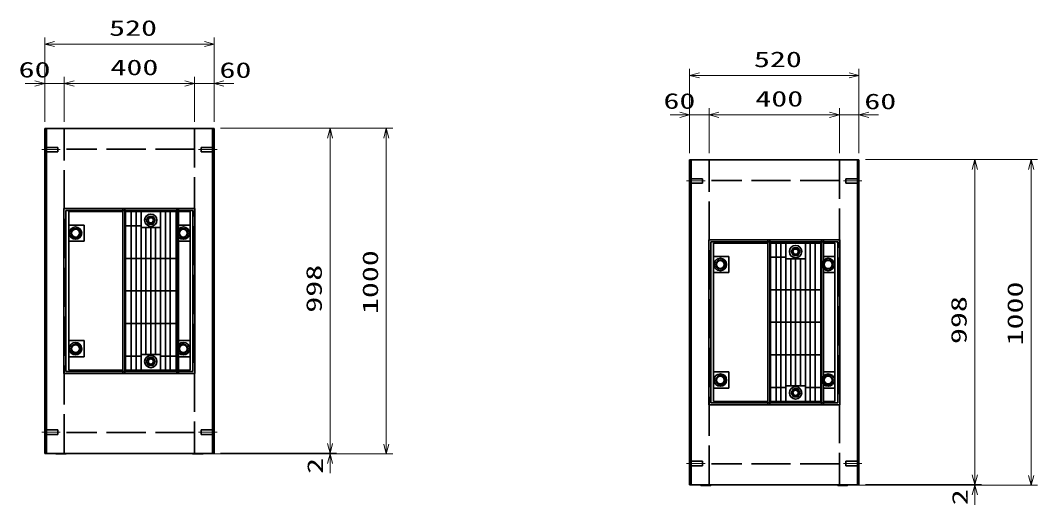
# Model space of a CAD drawing. Units: millimetres on the paper. Extents: x 0 to 841, y 0 to 594.
# Drawn here: x 191 to 347.1, y 288.7 to 363.1 of the extents above; entities that cross this region are included whole.
import ezdxf
from ezdxf.enums import TextEntityAlignment as Align

# ---------------------------------------------------------------- set-up
doc = ezdxf.new("R2010")
doc.units = ezdxf.units.MM
doc.linetypes.add('DASHED', pattern=[7.5, 6, -1.5])
doc.linetypes.add('USER2', pattern=[18.5, 12, -1.5, 3.5, -1.5])
for name, color, linetype, lineweight in [('D-BMK（構造物基準線）', 2, 'USER2', 18), ('D-STR-DIM（寸法）', 7, 'Continuous', 13), ('D-STR（構造物）', 1, 'Continuous', 35)]:
    doc.layers.add(name, color=color, linetype=linetype, lineweight=lineweight)
doc.styles.add('ＭＳ ゴシック', font='')
doc.styles.get('ＭＳ ゴシック').set_extended_font_data('MS Gothic')

# ---------------------------------------------------------------- blocks, each defined once
blk = doc.blocks.new('_Open30')
at = {"color": 7, "linetype": 'Continuous', "lineweight": 13}
for p, q in [((-1, 0.2679), (0, 0)), ((0, 0), (-1, -0.2679)), ((0, 0), (-1, 0))]:
    blk.add_line(p, q, dxfattribs=at)

msp = doc.modelspace()

# ---------------------------------------------------------------- linework, layer by layer
at = {"layer": 'D-BMK（構造物基準線）'}
for p, q in [((194.248, 343.196), (197.097, 343.196)), ((221.172, 343.196), (218.322, 343.196)), ((293.226, 338.381), (296.075, 338.381)), ((320.15, 338.381), (317.3, 338.381)), ((194.248, 299.796), (197.097, 299.796)), ((221.172, 299.796), (218.322, 299.796)), ((293.226, 294.981), (296.075, 294.981)), ((320.15, 294.981), (317.3, 294.981))]:
    msp.add_line(p, q, dxfattribs=at)
at = {"layer": 'D-STR-DIM（寸法）'}
for p, q in [((194.71, 347.446), (194.71, 360.423)), ((196.21, 359.423), (219.21, 359.423)), ((220.71, 354.403), (220.71, 360.423)), ((293.688, 342.631), (293.688, 355.608)), ((295.188, 354.608), (318.188, 354.608)), ((319.688, 349.588), (319.688, 355.608)), ((193.21, 353.373), (191.71, 353.373)), ((194.71, 347.446), (194.71, 354.373)), ((194.71, 353.373), (197.71, 353.373)), ((197.71, 347.446), (197.71, 354.373)), ((197.71, 347.498), (197.71, 354.373)), ((199.21, 353.373), (216.21, 353.373)), ((199.21, 353.373), (200.71, 353.373)), ((216.21, 353.373), (214.71, 353.373)), ((217.71, 347.476), (217.71, 354.373)), ((217.71, 347.476), (217.71, 354.373)), ((217.71, 353.373), (220.71, 353.373)), ((220.71, 347.446), (220.71, 354.373)), ((222.21, 353.373), (223.71, 353.373)), ((292.188, 348.558), (290.688, 348.558)), ((293.688, 342.631), (293.688, 349.558)), ((293.688, 348.558), (296.688, 348.558)), ((296.688, 342.631), (296.688, 349.558)), ((296.688, 342.683), (296.688, 349.558)), ((298.188, 348.558), (315.188, 348.558)), ((298.188, 348.558), (299.688, 348.558)), ((315.188, 348.558), (313.688, 348.558)), ((316.688, 342.661), (316.688, 349.558)), ((316.688, 342.661), (316.688, 349.558)), ((316.688, 348.558), (319.688, 348.558)), ((319.688, 342.631), (319.688, 349.558)), ((321.188, 348.558), (322.688, 348.558)), ((221.71, 346.476), (239.498, 346.476)), ((239.498, 346.476), (248.138, 346.476)), ((238.498, 298.076), (238.498, 344.976)), ((247.138, 297.976), (247.138, 344.976)), ((320.688, 341.661), (338.476, 341.661)), ((338.476, 341.661), (347.116, 341.661)), ((337.476, 293.261), (337.476, 340.161)), ((346.116, 293.161), (346.116, 340.161)), ((238.498, 298.076), (238.498, 299.576)), ((220.46, 296.476), (239.498, 296.476)), ((221.71, 296.576), (239.498, 296.576)), ((221.71, 296.576), (239.498, 296.576)), ((237.061, 296.476), (248.138, 296.476)), ((238.498, 296.576), (238.498, 296.476)), ((238.498, 294.976), (238.498, 293.476)), ((337.476, 293.261), (337.476, 294.761)), ((319.438, 291.661), (338.476, 291.661)), ((320.688, 291.761), (338.476, 291.761)), ((320.688, 291.761), (338.476, 291.761)), ((336.039, 291.661), (347.116, 291.661)), ((337.476, 291.761), (337.476, 291.661)), ((337.476, 290.161), (337.476, 288.661))]:
    msp.add_line(p, q, dxfattribs=at)
at = {"layer": 'D-STR（構造物）'}
for p, q in [((194.71, 346.446), (220.71, 346.446)), ((194.71, 296.546), (194.71, 346.446)), ((194.96, 296.546), (194.96, 346.446)), ((220.46, 346.446), (220.46, 296.546)), ((220.71, 346.446), (220.71, 296.546)), ((293.688, 341.631), (319.688, 341.631)), ((293.688, 291.731), (293.688, 341.631)), ((293.938, 291.731), (293.938, 341.631)), ((319.438, 341.631), (319.438, 291.731)), ((319.688, 341.631), (319.688, 291.731)), ((197.66, 308.821), (197.66, 334.171)), ((197.66, 334.171), (217.76, 334.171)), ((206.71, 308.821), (206.71, 334.171)), ((207.01, 308.821), (207.01, 334.171)), ((214.96, 308.821), (214.96, 334.171)), ((215.26, 334.171), (215.26, 308.821)), ((217.76, 334.171), (217.76, 308.821)), ((197.96, 309.121), (197.96, 333.871)), ((197.96, 333.871), (217.46, 333.871)), ((198.39, 309.321), (198.39, 333.671)), ((198.39, 333.671), (206.71, 333.671)), ((207.11, 333.671), (207.11, 309.321)), ((214.86, 333.671), (207.11, 333.671)), ((207.985, 333.671), (207.985, 309.321)), ((208.735, 309.321), (208.735, 333.671)), ((209.485, 333.671), (209.485, 309.321)), ((210.292, 332.346), (210.638, 332.946)), ((210.638, 332.946), (211.331, 332.946)), ((211.331, 332.946), (211.677, 332.346)), ((212.485, 333.671), (212.485, 309.321)), ((213.235, 309.321), (213.235, 333.671)), ((213.985, 333.671), (213.985, 309.321)), ((214.86, 309.321), (214.86, 333.671)), ((217.03, 333.671), (215.26, 333.671)), ((217.03, 333.671), (217.03, 309.321)), ((217.03, 331.621), (217.03, 333.671)), ((217.46, 333.871), (217.46, 309.121)), ((198.39, 331.621), (200.74, 331.621)), ((200.74, 331.621), (200.74, 329.121)), ((207.11, 331.496), (209.485, 331.496)), ((209.485, 331.246), (212.485, 331.246)), ((210.235, 311.746), (210.235, 331.246)), ((210.638, 331.746), (210.292, 332.346)), ((211.331, 331.746), (210.638, 331.746)), ((210.985, 311.746), (210.985, 331.246)), ((211.677, 332.346), (211.331, 331.746)), ((211.735, 331.246), (211.735, 311.746)), ((215.26, 331.621), (217.03, 331.621)), ((199.088, 330.971), (198.742, 330.371)), ((198.742, 330.371), (199.088, 329.771)), ((199.781, 330.971), (199.088, 330.971)), ((199.088, 329.771), (199.781, 329.771)), ((200.127, 330.371), (199.781, 330.971)), ((199.781, 329.771), (200.127, 330.371)), ((215.292, 330.371), (215.638, 330.971)), ((215.638, 329.771), (215.292, 330.371)), ((215.638, 330.971), (216.331, 330.971)), ((216.331, 329.771), (215.638, 329.771)), ((216.331, 330.971), (216.678, 330.371)), ((216.678, 330.371), (216.331, 329.771)), ((200.74, 329.121), (198.39, 329.121)), ((215.26, 329.121), (217.03, 329.121)), ((217.03, 329.121), (217.03, 313.871)), ((217.03, 329.121), (217.03, 313.871)), ((296.638, 304.006), (296.638, 329.356)), ((296.638, 329.356), (316.738, 329.356)), ((296.938, 304.306), (296.938, 329.056)), ((296.938, 329.056), (316.438, 329.056)), ((297.368, 304.506), (297.368, 328.856)), ((297.368, 328.856), (305.688, 328.856)), ((305.688, 304.006), (305.688, 329.356)), ((305.988, 304.006), (305.988, 329.356)), ((306.088, 328.856), (306.088, 304.506)), ((313.838, 328.856), (306.088, 328.856)), ((306.963, 328.856), (306.963, 304.506)), ((307.713, 304.506), (307.713, 328.856)), ((308.462, 328.856), (308.462, 304.506)), ((309.27, 327.531), (309.616, 328.131)), ((309.616, 328.131), (310.309, 328.131)), ((310.309, 328.131), (310.655, 327.531)), ((311.463, 328.856), (311.463, 304.506)), ((312.212, 304.506), (312.212, 328.856)), ((312.962, 328.856), (312.962, 304.506)), ((313.838, 304.506), (313.838, 328.856)), ((313.938, 304.006), (313.938, 329.356)), ((314.238, 329.356), (314.238, 304.006)), ((316.008, 328.856), (314.238, 328.856)), ((316.008, 328.856), (316.008, 304.506)), ((316.008, 326.806), (316.008, 328.856)), ((316.438, 329.056), (316.438, 304.306)), ((316.738, 329.356), (316.738, 304.006)), ((214.86, 326.496), (207.11, 326.496)), ((297.368, 326.806), (299.718, 326.806)), ((299.718, 326.806), (299.718, 324.306)), ((306.088, 326.681), (308.462, 326.681)), ((308.462, 326.431), (311.463, 326.431)), ((309.213, 306.931), (309.213, 326.431)), ((309.616, 326.931), (309.27, 327.531)), ((310.309, 326.931), (309.616, 326.931)), ((309.963, 306.931), (309.963, 326.431)), ((310.655, 327.531), (310.309, 326.931)), ((310.712, 326.431), (310.712, 306.931)), ((314.238, 326.806), (316.008, 326.806)), ((298.066, 326.156), (297.72, 325.556)), ((297.72, 325.556), (298.066, 324.956)), ((298.759, 326.156), (298.066, 326.156)), ((298.066, 324.956), (298.759, 324.956)), ((299.105, 325.556), (298.759, 326.156)), ((298.759, 324.956), (299.105, 325.556)), ((314.27, 325.556), (314.616, 326.156)), ((314.616, 324.956), (314.27, 325.556)), ((314.616, 326.156), (315.309, 326.156)), ((315.309, 324.956), (314.616, 324.956)), ((315.309, 326.156), (315.656, 325.556)), ((315.656, 325.556), (315.309, 324.956)), ((299.718, 324.306), (297.368, 324.306)), ((314.238, 324.306), (316.008, 324.306)), ((316.008, 324.306), (316.008, 309.056)), ((316.008, 324.306), (316.008, 309.056)), ((313.838, 321.681), (306.088, 321.681)), ((207.11, 321.496), (214.86, 321.496)), ((214.86, 316.496), (207.11, 316.496)), ((306.088, 316.681), (313.838, 316.681)), ((200.74, 313.871), (198.39, 313.871)), ((200.74, 311.371), (200.74, 313.871)), ((217.03, 313.871), (215.26, 313.871)), ((199.088, 313.221), (198.742, 312.621)), ((198.742, 312.621), (199.088, 312.021)), ((199.781, 313.221), (199.088, 313.221)), ((200.127, 312.621), (199.781, 313.221)), ((199.781, 312.021), (200.127, 312.621)), ((215.292, 312.621), (215.638, 313.221)), ((215.638, 312.021), (215.292, 312.621)), ((215.638, 313.221), (216.331, 313.221)), ((216.331, 313.221), (216.678, 312.621)), ((216.678, 312.621), (216.331, 312.021)), ((200.74, 311.371), (198.39, 311.371)), ((199.088, 312.021), (199.781, 312.021)), ((207.11, 311.496), (209.485, 311.496)), ((209.485, 311.746), (212.485, 311.746)), ((210.292, 310.646), (210.638, 311.246)), ((210.638, 311.246), (211.331, 311.246)), ((211.331, 311.246), (211.677, 310.646)), ((212.485, 311.496), (214.86, 311.496)), ((215.26, 311.371), (217.03, 311.371)), ((216.331, 312.021), (215.638, 312.021)), ((313.838, 311.681), (306.088, 311.681)), ((198.39, 309.321), (206.71, 309.321)), ((214.86, 309.321), (207.11, 309.321)), ((210.638, 310.046), (210.292, 310.646)), ((211.331, 310.046), (210.638, 310.046)), ((211.677, 310.646), (211.331, 310.046)), ((217.03, 309.321), (215.26, 309.321)), ((217.76, 308.821), (197.66, 308.821)), ((217.46, 309.121), (197.96, 309.121)), ((299.718, 309.056), (297.368, 309.056)), ((298.066, 308.406), (297.72, 307.806)), ((297.72, 307.806), (298.066, 307.206)), ((298.759, 308.406), (298.066, 308.406)), ((299.105, 307.806), (298.759, 308.406)), ((298.759, 307.206), (299.105, 307.806)), ((299.718, 306.556), (299.718, 309.056)), ((316.008, 309.056), (314.238, 309.056)), ((314.27, 307.806), (314.616, 308.406)), ((314.616, 307.206), (314.27, 307.806)), ((314.616, 308.406), (315.309, 308.406)), ((315.309, 308.406), (315.656, 307.806)), ((315.656, 307.806), (315.309, 307.206)), ((299.718, 306.556), (297.368, 306.556)), ((298.066, 307.206), (298.759, 307.206)), ((306.088, 306.681), (308.462, 306.681)), ((308.462, 306.931), (311.463, 306.931)), ((309.27, 305.831), (309.616, 306.431)), ((309.616, 306.431), (310.309, 306.431)), ((310.309, 306.431), (310.655, 305.831)), ((311.463, 306.681), (313.838, 306.681)), ((314.238, 306.556), (316.008, 306.556)), ((315.309, 307.206), (314.616, 307.206)), ((297.368, 304.506), (305.688, 304.506)), ((313.838, 304.506), (306.088, 304.506)), ((309.616, 305.231), (309.27, 305.831)), ((310.309, 305.231), (309.616, 305.231)), ((310.655, 305.831), (310.309, 305.231)), ((316.008, 304.506), (314.238, 304.506)), ((316.738, 304.006), (296.638, 304.006)), ((316.438, 304.306), (296.938, 304.306)), ((220.71, 296.546), (194.71, 296.546)), ((196.46, 296.446), (196.36, 296.546)), ((197.96, 296.446), (196.46, 296.446)), ((197.96, 296.446), (198.06, 296.546)), ((217.46, 296.446), (217.36, 296.546)), ((217.46, 296.446), (218.96, 296.446)), ((218.96, 296.446), (219.06, 296.546)), ((319.688, 291.731), (293.688, 291.731)), ((295.438, 291.631), (295.338, 291.731)), ((296.938, 291.631), (295.438, 291.631)), ((296.938, 291.631), (297.038, 291.731)), ((316.438, 291.631), (316.338, 291.731)), ((316.438, 291.631), (317.938, 291.631)), ((317.938, 291.631), (318.038, 291.731))]:
    msp.add_line(p, q, dxfattribs=at)
at = {"layer": 'D-STR（構造物）', "linetype": 'DASHED'}
for p, q in [((197.71, 296.546), (197.71, 346.446)), ((217.71, 346.446), (217.71, 296.546)), ((194.71, 343.546), (196.71, 343.546)), ((196.71, 342.846), (196.71, 343.546)), ((220.71, 343.546), (218.71, 343.546)), ((218.71, 342.846), (218.71, 343.546)), ((194.71, 342.846), (196.71, 342.846)), ((217.71, 343.264), (198.06, 343.264)), ((220.71, 342.846), (218.71, 342.846)), ((296.688, 291.731), (296.688, 341.631)), ((316.688, 341.631), (316.688, 291.731)), ((293.688, 338.731), (295.688, 338.731)), ((293.688, 338.031), (295.688, 338.031)), ((295.688, 338.031), (295.688, 338.731)), ((316.688, 338.449), (297.038, 338.449)), ((319.688, 338.731), (317.688, 338.731)), ((317.688, 338.031), (317.688, 338.731)), ((319.688, 338.031), (317.688, 338.031)), ((194.71, 300.146), (196.71, 300.146)), ((196.71, 300.146), (196.71, 299.446)), ((220.71, 300.146), (218.71, 300.146)), ((218.71, 300.146), (218.71, 299.446)), ((194.71, 299.446), (196.71, 299.446)), ((217.71, 299.728), (198.06, 299.728)), ((220.71, 299.446), (218.71, 299.446)), ((293.688, 295.331), (295.688, 295.331)), ((295.688, 295.331), (295.688, 294.631)), ((319.688, 295.331), (317.688, 295.331)), ((317.688, 295.331), (317.688, 294.631)), ((293.688, 294.631), (295.688, 294.631)), ((316.688, 294.913), (297.038, 294.913)), ((319.688, 294.631), (317.688, 294.631))]:
    msp.add_line(p, q, dxfattribs=at)
at = {"layer": 'D-STR（構造物）'}
for centre, radius in [((210.985, 332.346), 0.95), ((210.985, 332.346), 0.6), ((210.985, 332.346), 0.4), ((199.435, 330.371), 0.95), ((199.485, 330.371), 0.725), ((215.985, 330.371), 0.95), ((215.935, 330.371), 0.725), ((199.435, 330.371), 0.6), ((215.985, 330.371), 0.6), ((309.963, 327.531), 0.95), ((309.963, 327.531), 0.6), ((309.963, 327.531), 0.4), ((298.413, 325.556), 0.95), ((314.963, 325.556), 0.95), ((298.463, 325.556), 0.725), ((298.413, 325.556), 0.6), ((314.913, 325.556), 0.725), ((314.963, 325.556), 0.6), ((199.435, 312.621), 0.95), ((199.485, 312.621), 0.725), ((199.435, 312.621), 0.6), ((215.985, 312.621), 0.95), ((215.935, 312.621), 0.725), ((215.985, 312.621), 0.6), ((210.985, 310.646), 0.95), ((210.985, 310.646), 0.6), ((210.985, 310.646), 0.4), ((298.413, 307.806), 0.95), ((298.463, 307.806), 0.725), ((298.413, 307.806), 0.6), ((314.963, 307.806), 0.95), ((314.913, 307.806), 0.725), ((314.963, 307.806), 0.6), ((309.963, 305.831), 0.95), ((309.963, 305.831), 0.6), ((309.963, 305.831), 0.4)]:
    msp.add_circle(centre, radius, dxfattribs=at)

# ---------------------------------------------------------------- block references
at = {"layer": 'D-STR-DIM（寸法）'}
for p, xscale, yscale, rotation in [((194.71, 359.423), 1.499999, 1.499999, 180), ((293.688, 354.608), 1.5, 1.5, 180), ((197.71, 353.373), 1.499999, 1.499999, 180), ((197.71, 353.373), 1.499999, 1.499999, 180), ((220.71, 353.373), 1.499999, 1.499999, 180), ((296.688, 348.558), 1.5, 1.5, 180), ((296.688, 348.558), 1.5, 1.5, 180), ((319.688, 348.558), 1.5, 1.5, 180), ((238.498, 346.476), 1.499999, 1.499999, 90), ((247.138, 346.476), 1.499999, 1.499999, 90), ((337.476, 341.661), 1.5, 1.5, 90), ((346.116, 341.661), 1.5, 1.5, 90), ((238.498, 296.576), 1.499999, 1.499999, 270), ((238.498, 296.576), 1.499999, 1.499999, 270), ((247.138, 296.476), 1.499999, 1.499999, 270), ((238.498, 296.476), 1.499999, 1.499999, 90), ((337.476, 291.761), 1.5, 1.5, 270), ((337.476, 291.761), 1.5, 1.5, 270), ((346.116, 291.661), 1.5, 1.5, 270), ((337.476, 291.661), 1.5, 1.5, 90)]:
    msp.add_blockref('_Open30', p, dxfattribs=dict(at, xscale=xscale, yscale=yscale, rotation=rotation))
for p, xscale, yscale in [((220.71, 359.423), 1.499999, 1.499999), ((319.688, 354.608), 1.5, 1.5), ((194.71, 353.373), 1.499999, 1.499999), ((217.71, 353.373), 1.499999, 1.499999), ((217.71, 353.373), 1.499999, 1.499999), ((293.688, 348.558), 1.5, 1.5), ((316.688, 348.558), 1.5, 1.5), ((316.688, 348.558), 1.5, 1.5)]:
    msp.add_blockref('_Open30', p, dxfattribs=dict(at, xscale=xscale, yscale=yscale))

# ---------------------------------------------------------------- texts
at = {"layer": 'D-STR-DIM（寸法）', "style": 'ＭＳ ゴシック', "width": 1.5}
for s, p in [('520', (204.585, 359.961)), ('520', (303.563, 355.146)), ('60', (190.695, 353.561)), ('400', (204.793, 353.911)), ('60', (221.529, 353.497)), ('60', (289.673, 348.746)), ('400', (303.771, 349.095)), ('60', (320.507, 348.682))]:
    msp.add_text(s, height=2.405, dxfattribs=at).set_placement(p, align=Align.BOTTOM_LEFT)
for s, p in [('1000', (246.601, 317.935)), ('998', (237.961, 318.151)), ('1000', (345.579, 313.12)), ('998', (336.939, 313.336)), ('2', (238.136, 293.388)), ('2', (337.114, 288.573))]:
    msp.add_text(s, height=2.405, rotation=90, dxfattribs=at).set_placement(p, align=Align.BOTTOM_LEFT)

doc.saveas('drawing.dxf')
